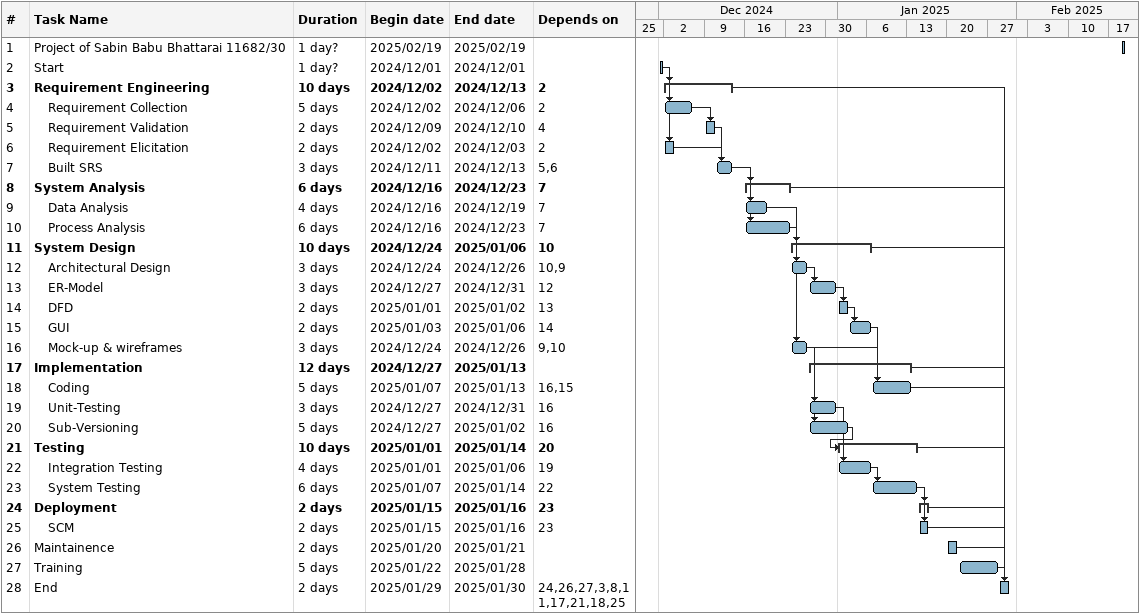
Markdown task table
| ID | Level | Task | Duration | Start | Finish | Predecessors |
|---|---|---|---|---|---|---|
| 1 | 1 | Project of Sabin Babu Bhattarai 11682/30 | 1d? | 2025-02-19 | 2025-02-19 |  |
| 2 | 1 | Start | 1d? | 2024-12-01 | 2024-12-01 |  |
| 3 | 1 | **Requirement Engineering** | 10d | 2024-12-02 | 2024-12-13 | 2 |
| 4 | 2 | Requirement Collection | 5d | 2024-12-02 | 2024-12-06 | 2 |
| 5 | 2 | Requirement Validation | 2d | 2024-12-09 | 2024-12-10 | 4 |
| 6 | 2 | Requirement Elicitation | 2d | 2024-12-02 | 2024-12-03 | 2 |
| 7 | 2 | Built SRS | 3d | 2024-12-11 | 2024-12-13 | 5, 6 |
| 8 | 1 | **System Analysis** | 6d | 2024-12-16 | 2024-12-23 | 7 |
| 9 | 2 | Data Analysis | 4d | 2024-12-16 | 2024-12-19 | 7 |
| 10 | 2 | Process Analysis | 6d | 2024-12-16 | 2024-12-23 | 7 |
| 11 | 1 | **System Design** | 10d | 2024-12-24 | 2025-01-06 | 10 |
| 12 | 2 | Architectural Design | 3d | 2024-12-24 | 2024-12-26 | 10, 9 |
| 13 | 2 | ER-Model | 3d | 2024-12-27 | 2024-12-31 | 12 |
| 14 | 2 | DFD | 2d | 2025-01-01 | 2025-01-02 | 13 |
| 15 | 2 | GUI | 2d | 2025-01-03 | 2025-01-06 | 14 |
| 16 | 2 | Mock-up & wireframes | 3d | 2024-12-24 | 2024-12-26 | 9, 10 |
| 17 | 1 | **Implementation** | 12d | 2024-12-27 | 2025-01-13 |  |
| 18 | 2 | Coding | 5d | 2025-01-07 | 2025-01-13 | 16, 15 |
| 19 | 2 | Unit-Testing | 3d | 2024-12-27 | 2024-12-31 | 16 |
| 20 | 2 | Sub-Versioning | 5d | 2024-12-27 | 2025-01-02 | 16 |
| 21 | 1 | **Testing** | 10d | 2025-01-01 | 2025-01-14 | 20 |
| 22 | 2 | Integration Testing | 4d | 2025-01-01 | 2025-01-06 | 19 |
| 23 | 2 | System Testing | 6d | 2025-01-07 | 2025-01-14 | 22 |
| 24 | 1 | **Deployment** | 2d | 2025-01-15 | 2025-01-16 | 23 |
| 25 | 2 | SCM | 2d | 2025-01-15 | 2025-01-16 | 23 |
| 26 | 1 | Maintainence | 2d | 2025-01-20 | 2025-01-21 |  |
| 27 | 1 | Training | 5d | 2025-01-22 | 2025-01-28 |  |
| 28 | 1 | End | 2d | 2025-01-29 | 2025-01-30 | 24, 26, 27, 3, 8, 11, 17, 21, 18, 25 |
